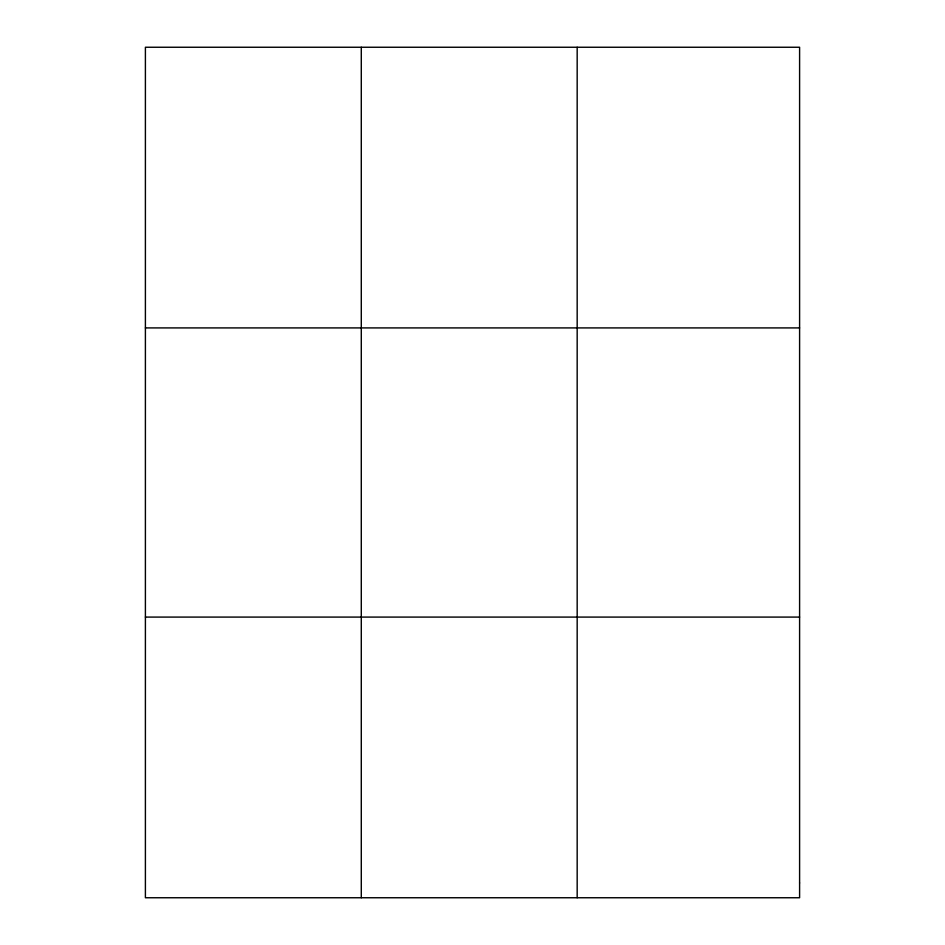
<?xml version="1.0" encoding="UTF-8"?>
<svg xmlns="http://www.w3.org/2000/svg" width="945" height="945" viewBox="0 0 945 945"><rect width="100%" height="100%" fill="white"/><g stroke="black" fill="none" stroke-linecap="round" stroke-linejoin="round"><path stroke-width="1.42" d="M361.285 897.75L361.285 47.25M577.171 897.75L577.171 47.25M145.4 327.915L799.6 327.915M145.4 617.085L799.6 617.085M799.6 882.973L799.6 897.75L145.4 897.75L145.4 47.25L799.6 47.25L799.6 882.973"/></g></svg>
